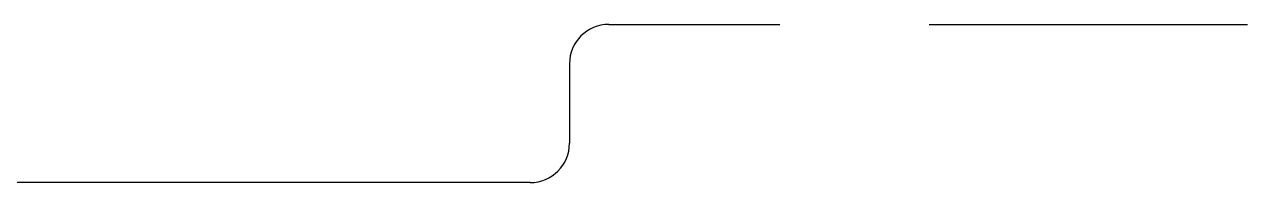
# Model space of a CAD drawing. Header units: inches. Extents: x -64 to 911, y 30 to 355.
# Drawn here: x 795.21 to 826.36, y 168.32 to 172.35 of the extents above; entities that cross this region are included whole.
import ezdxf

# ---------------------------------------------------------------- set-up
doc = ezdxf.new("R2010")
doc.units = ezdxf.units.IN

msp = doc.modelspace()

# ---------------------------------------------------------------- linework, layer by layer
for p, q in [((810.091, 172.353), (814.45, 172.353)), ((818.248, 172.353), (826.356, 172.353)), ((809.091, 171.353), (809.091, 169.323)), ((808.091, 168.323), (746.091, 168.323))]:
    msp.add_line(p, q)
for centre, start, end in [((810.091, 171.353), 90, 180), ((808.091, 169.323), 270, 360)]:
    msp.add_arc(centre, 1, start, end)

doc.saveas('drawing.dxf')
